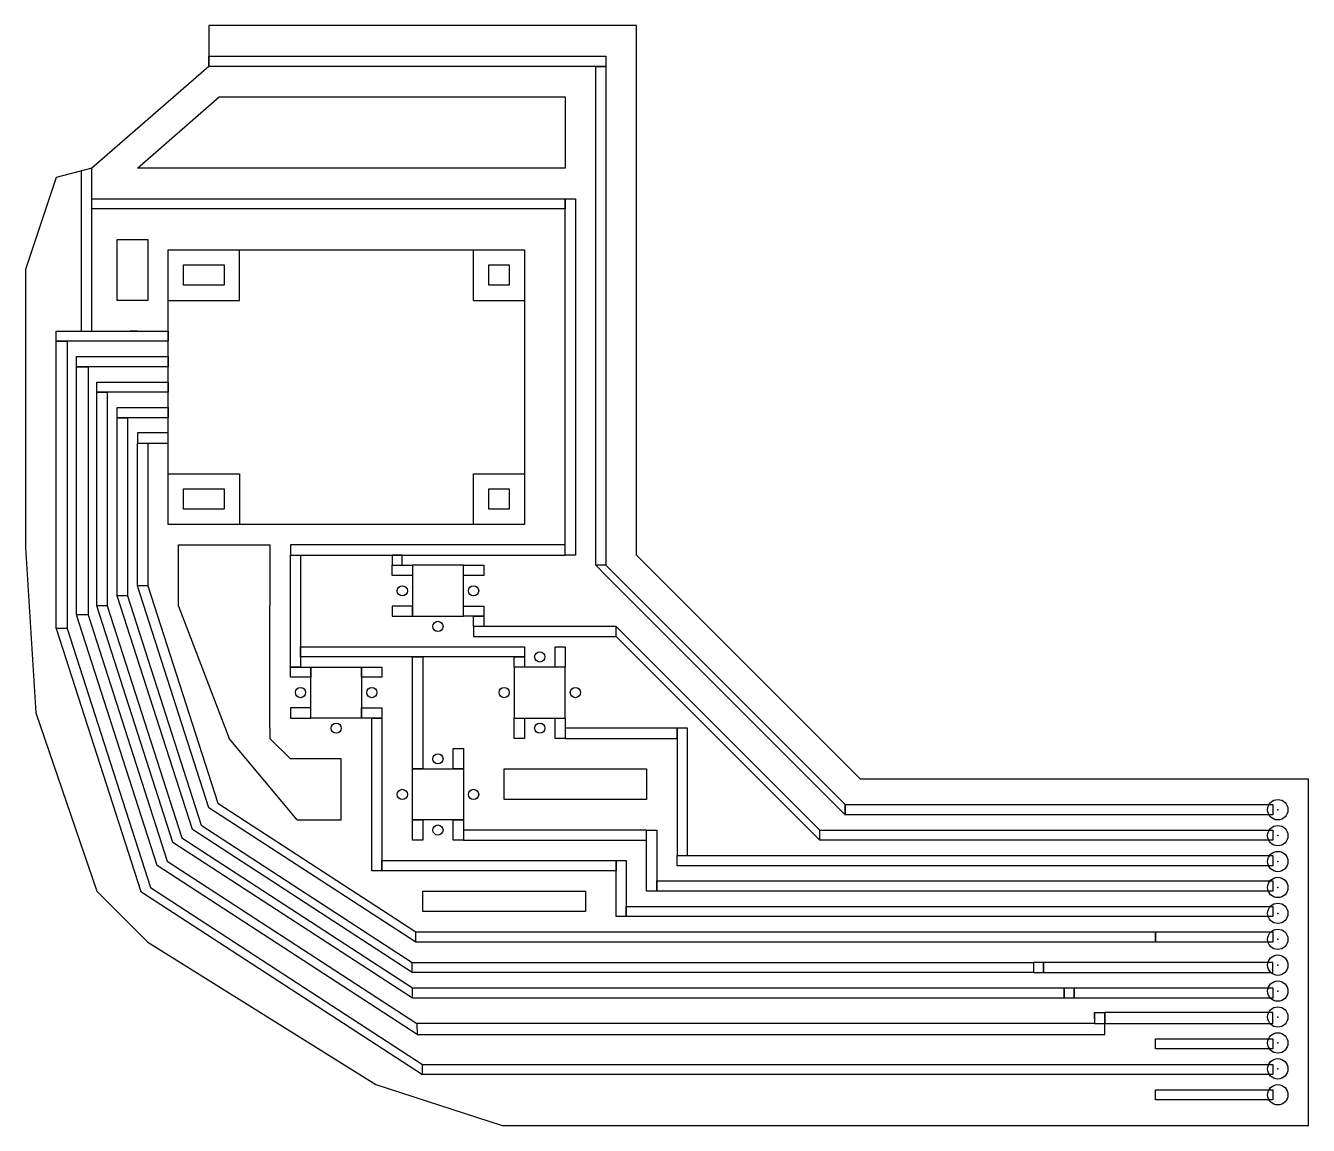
# Model space of a CAD drawing. Header units: millimetres. Extents: x -48 to 78, y -23 to 85.
import ezdxf

# ---------------------------------------------------------------- set-up
doc = ezdxf.new("R2010")
doc.units = ezdxf.units.MM
doc.layers.get('0').update_dxf_attribs({"linetype": 'CONTINUOUS'})

msp = doc.modelspace()

# ---------------------------------------------------------------- linework, layer by layer
for p, q in [((-42.55, 70.73), (-42.55, 55)), ((-41.5, 55), (-41.5, 71)), ((-41.5, 68), (5, 68)), ((5, 67), (-41.5, 67)), ((5, 68), (5, 67)), ((-27, 58), (-27, 63)), ((-4, 58), (-4, 63)), ((-34, 58), (-27, 58)), ((-4, 58), (1, 58)), ((-42.55, 55), (-41.5, 55)), ((-37, 55), (-37.73, 55)), ((-34, 41), (-27, 41)), ((-27, 41), (-27, 36)), ((-4, 41), (1, 41)), ((-4, 36), (-4, 41)), ((-33, 34), (-24, 34)), ((-33, 28), (-33, 34)), ((-24, 34), (-24, 28)), ((9, 31), (8, 32)), ((9, 32), (32.5, 8.5)), ((32.5, 7.5), (9, 31)), ((-38, 29.01), (-39, 29.01)), ((-36, 30), (-37, 30)), ((-39.99, 28.01), (-41, 28.01)), ((-33, 28), (-28, 15)), ((-24, 16), (-24, 28)), ((-41.87, 27.14), (-43, 27.14)), ((-45, 25.81), (-36.7, -0.02)), ((-43.91, 25.81), (-35.73, 0.35)), ((10, 25), (10, 26)), ((-24, 16), (-24, 15)), ((-21.33, 7), (-28, 15)), ((-22, 13), (-24, 15)), ((-17, 13), (-22, 13)), ((-17, 7), (-17, 13)), ((32.5, 8.5), (32.5, 7.5)), ((-21.33, 7), (-17, 7)), ((-35.73, 0.35), (-9.02, -17.01)), ((-36.7, -0.02), (-9.02, -18.02)), ((-9.68, -5.01), (-9.68, -4.01)), ((-10.02, -8), (-10.02, -7.01)), ((-10.01, -10.51), (-10.01, -9.51)), ((57, -12.5), (57, -11.93)), ((57, -11.93), (58, -11.93)), ((57, -11.93), (57, -13)), ((57, -12), (57, -12.5)), ((58, -14.07), (58, -11.93)), ((57, -13), (-9.56, -13)), ((57, -13), (58, -13)), ((-9.55, -14.07), (58, -14.07))]:
    msp.add_line(p, q)
for points in [[(-1.2, -23), (78, -23), (78, 11), (34, 11), (32.5, 12.5), (12, 33), (12, 85), (-30, 85), (-30, 81), (-30, 82), (9, 82), (9, 81), (-30, 81), (-41.5, 71), (-45, 70.1), (-48, 61.04), (-48, 33.75), (-47, 17.5), (-41, 0), (-36, -5), (-13.6, -19)], [(8, 81), (9, 81), (9, 32), (8, 32)], [(-29, 78), (5, 78), (5, 71), (-27, 71), (-37, 71)], [(5, 68), (6, 68), (6, 33), (5, 33)], [(-39, 64), (-36, 64), (-36, 58), (-39, 58)], [(1, 36), (-34, 36), (-34, 63), (1, 63)], [(-32.5, 61.5), (-28.5, 61.5), (-28.5, 59.5), (-32.5, 59.5)], [(-2.5, 61.5), (-0.5, 61.5), (-0.5, 59.5), (-2.5, 59.5)], [(-34, 54), (-45, 54), (-43.91, 54), (-43.91, 25.81), (-45, 25.81), (-45, 54), (-45, 55), (-34, 55)], [(-34, 51.5), (-43, 51.5), (-41.87, 51.5), (-41.87, 27.14), (-34.09, 2.95), (-9.56, -13), (-9.55, -14.07), (-35.09, 2.53), (-43, 27.14), (-43, 51.5), (-43, 52.5), (-34, 52.5)], [(-34, 49), (-41, 49), (-39.99, 49), (-39.99, 28.01), (-32.67, 5.22), (-10.01, -9.51), (54, -9.51), (54, -10.51), (54, -9.5), (55, -9.5), (55, -10.51), (54, -10.51), (-10.01, -10.51), (-33.54, 4.78), (-41, 28.01), (-41, 49), (-41, 50), (-34, 50)], [(-34, 46.5), (-39, 46.5), (-38, 46.5), (-38, 29.01), (-30.76, 6.48), (-10.02, -7.01), (51, -7.01), (51, -8), (52, -8), (52, -7), (51, -7), (51, -8), (-10.02, -8), (-31.62, 6.04), (-39, 29.01), (-39, 46.5), (-39, 47.5), (-34, 47.5)], [(-34, 45), (-37, 45), (-37, 44), (-36, 44), (-36, 30), (-29.13, 8.63), (-9.68, -4.01), (-9, -4), (63, -4), (63, -5), (-9, -5), (-9.68, -5.01), (-29.99, 8.19), (-37, 30), (-37, 44), (-34, 44)], [(-32.5, 39.5), (-28.5, 39.5), (-28.5, 37.5), (-32.5, 37.5)], [(-2.5, 39.5), (-0.5, 39.5), (-0.5, 37.5), (-2.5, 37.5)], [(5, 34), (-22, 34), (-22, 33), (-21, 33), (-21, 22), (-22, 22), (-22, 33), (5, 33)], [(-12, 32), (-11, 32), (-11, 33), (-12, 33)], [(-5, 32), (-10, 32), (-10, 27), (-10, 28), (-12, 28), (-12, 27), (-10, 27), (-5, 27)], [(-10, 31), (-12, 31), (-12, 32), (-10, 32)], [(-5, 32), (-3, 32), (-3, 31), (-5, 31)], [(-5, 28), (-3, 28), (-3, 27), (-5, 27)], [(-3, 26), (-4, 26), (-4, 27), (-3, 27)], [(-4, 25), (10, 25), (30, 5), (30, 6), (10, 26), (-4, 26)], [(-21, 24), (1, 24), (1, 23), (-21, 23)], [(4, 24), (5, 24), (5, 22), (4, 22)], [(-10, 23), (-9, 23), (-9, 12), (-10, 12)], [(1, 22), (0, 22), (0, 23), (1, 23)], [(-15, 17), (-20, 17), (-20, 18), (-22, 18), (-22, 17), (-20, 17), (-20, 22), (-15, 22)], [(-20, 21), (-22, 21), (-22, 22), (-20, 22)], [(-15, 22), (-13, 22), (-13, 21), (-15, 21)], [(5, 22), (0, 22), (0, 17), (1, 17), (1, 15), (0, 15), (0, 17), (5, 17)], [(-15, 18), (-13, 18), (-13, 17), (-15, 17)], [(-14, 17), (-13, 17), (-13, 2), (-14, 2)], [(4, 17), (5, 17), (5, 15), (4, 15)], [(5, 15), (16, 15), (16, 16), (5, 16)], [(16, 3.5), (17, 3.5), (17, 16), (16, 16)], [(-6, 14), (-5, 14), (-5, 12), (-6, 12)], [(-5, 7), (-10, 7), (-9, 7), (-9, 5), (-10, 5), (-10, 7), (-10, 12), (-5, 12)], [(-1, 12), (13, 12), (13, 9), (-1, 9)], [(32.5, 8.5), (74.5, 8.5), (74.5, 7.5), (32.5, 7.5)], [(-6, 7), (-5, 7), (-5, 5), (-6, 5)], [(-5, 5), (13, 5), (13, 6), (-5, 6)], [(13, 6), (14, 6), (14, 0), (13, 0)], [(30, 6), (74.5, 6), (74.5, 5), (30, 5)], [(-13, 3), (10, 3), (11, 3), (11, -2.5), (10, -2.5), (10, 3), (10, 2), (-13, 2)], [(16, 3.5), (74.5, 3.5), (74.5, 2.5), (16, 2.5)], [(-9, 0), (7, 0), (7, -2), (-9, -2)], [(14, 1), (74.5, 1), (74.5, 0), (14, 0)], [(74.5, -2.5), (11, -2.5), (11, -1.5), (74.5, -1.5)], [(63, -4), (74.5, -4), (74.5, -5), (63, -5)], [(52, -8), (74.5, -8), (74.5, -7), (52, -7)], [(55, -9.5), (74.5, -9.5), (74.5, -10.5), (55, -10.5)], [(58, -13), (74.5, -13), (74.5, -11.93), (58, -11.93)], [(63, -14.5), (74.5, -14.5), (74.5, -15.5), (63, -15.5)], [(-9.02, -17.01), (74.5, -17.01), (74.5, -18.02), (-9.02, -18.02)], [(63, -19.5), (74.5, -19.5), (74.5, -20.5), (63, -20.5)]]:
    msp.add_lwpolyline(points, close=True)
for centre, radius in [((-11, 29.5), 0.5), ((-4, 29.5), 0.5), ((-7.5, 26), 0.5), ((2.5, 23), 0.5), ((-21, 19.5), 0.5), ((-14, 19.5), 0.5), ((-1, 19.5), 0.5), ((6, 19.5), 0.5), ((-17.5, 16), 0.5), ((2.5, 16), 0.5), ((-7.5, 13), 0.5), ((-11, 9.5), 0.5), ((-4, 9.5), 0.5), ((75, 8), 1), ((-7.5, 6), 0.5), ((75, 5.45), 1), ((75, 2.91), 1), ((75, 0.36), 1), ((75, -2.18), 1), ((75, -4.73), 1), ((75, -7.27), 1), ((75, -9.82), 1), ((75, -12.36), 1), ((75, -14.91), 1), ((75, -17.45), 1), ((75, -20), 1)]:
    msp.add_circle(centre, radius)
msp.add_arc((-21, 22), 2, 89.993, 90)
for p in [(75, 8), (75, 5.45), (75, 2.91), (75, 0.36), (75, -2.18), (75, -4.73), (75, -7.27), (75, -9.82), (75, -12.36), (75, -14.91), (75, -17.45)]:
    msp.add_point(p)

doc.saveas('drawing.dxf')
